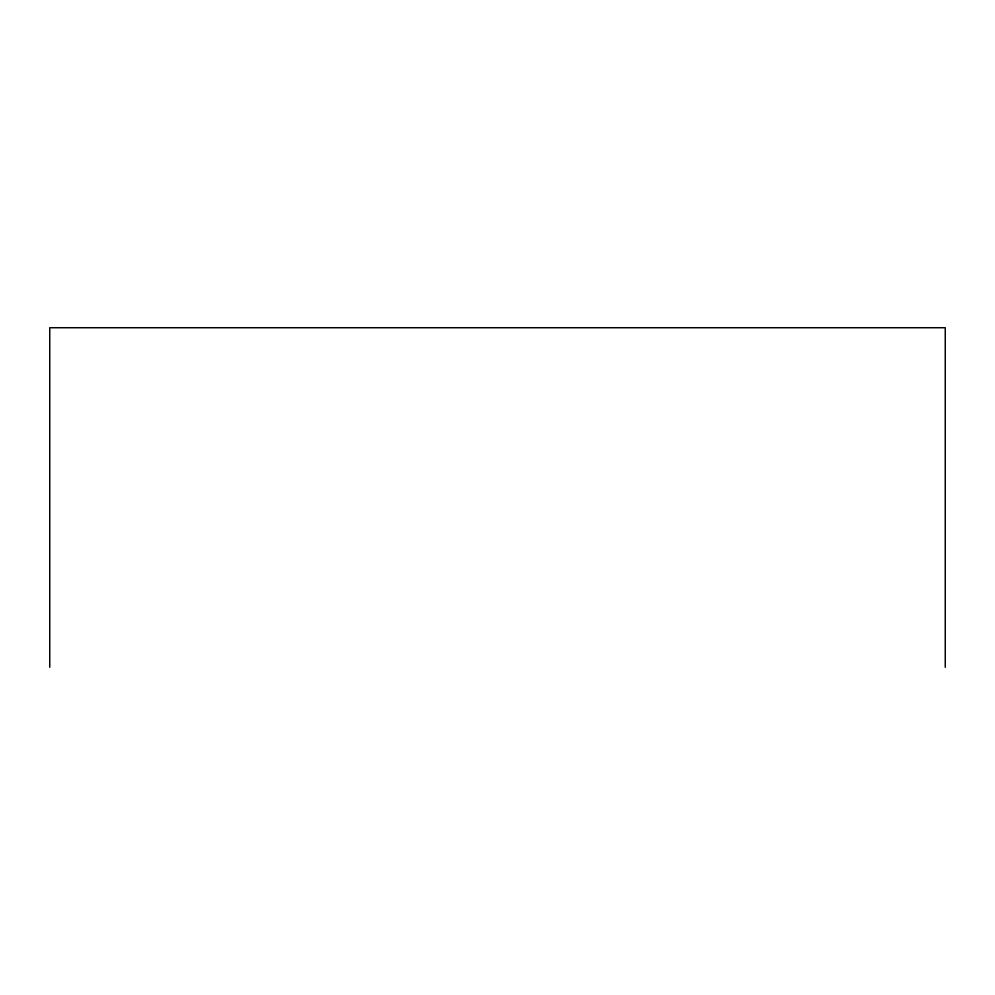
<?xml version="1.0" encoding="UTF-8"?>
<svg xmlns="http://www.w3.org/2000/svg" width="995" height="995" viewBox="0 0 995 995"><rect width="100%" height="100%" fill="white"/><g stroke="black" fill="none" stroke-linecap="round" stroke-linejoin="round"><path stroke-width="1.49" d="M945.25 667.272L945.25 327.728L49.75 327.728L49.75 667.272"/></g></svg>
